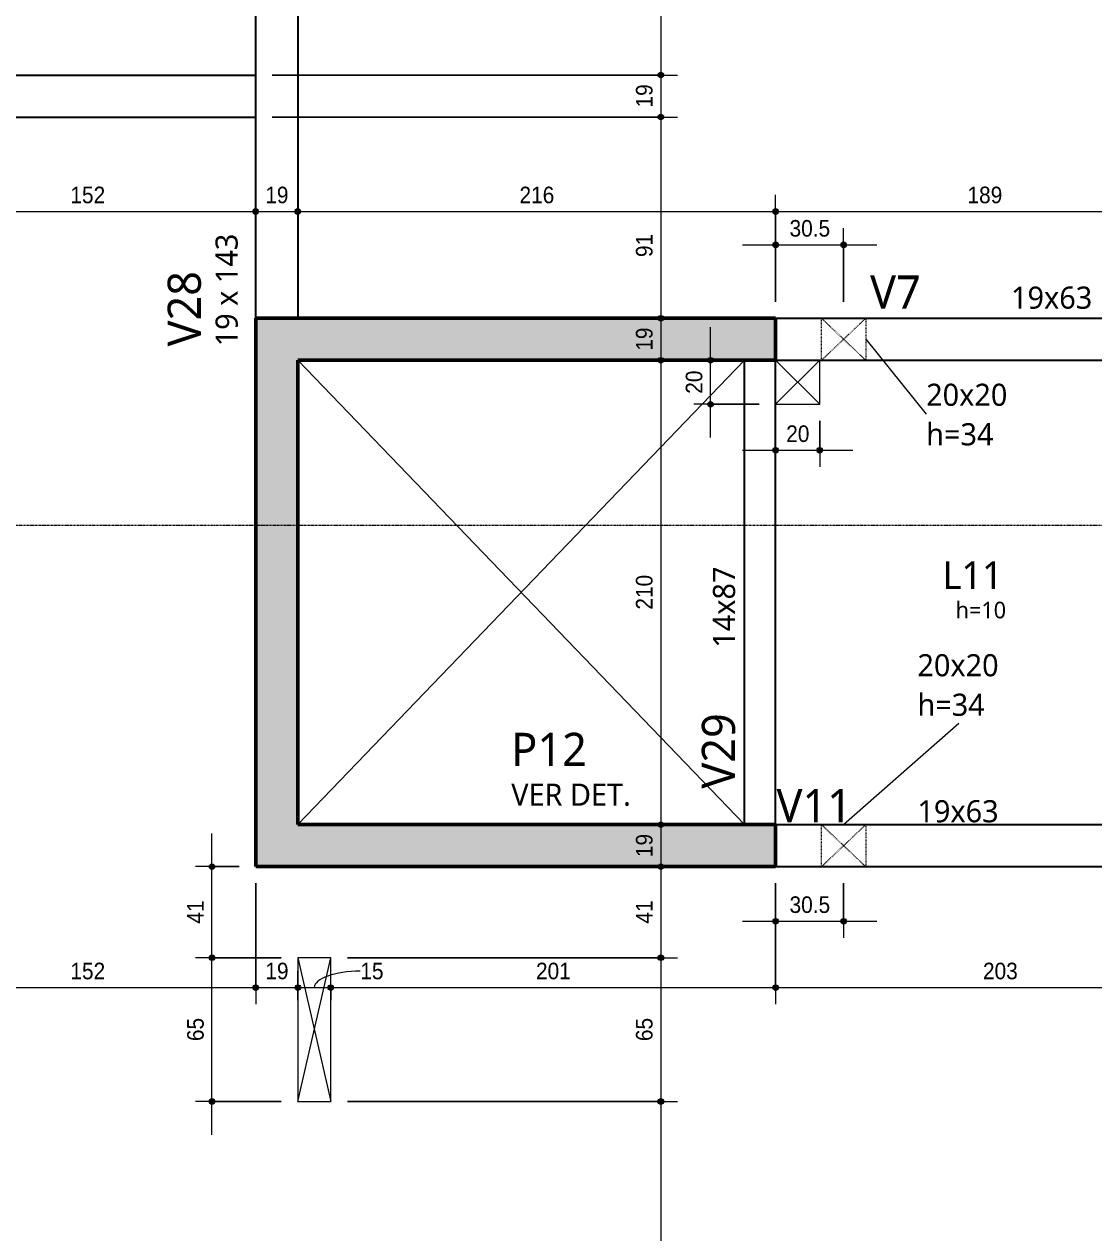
# Model space of a CAD drawing. Header units: centimetres. Extents: x -1897 to 22038, y -1268 to 84208.
# Drawn here: x 171 to 655, y -400 to 147 of the extents above; entities that cross this region are included whole.
import ezdxf

# ---------------------------------------------------------------- set-up
doc = ezdxf.new("R2010")
doc.units = ezdxf.units.CM
doc.linetypes.add('Centro de 6 mm', pattern=[1.32, 0.6, -0.24, 0.24, -0.24])
doc.linetypes.add('Traço', pattern=[0.635, 0.3175, -0.3175])
for name, color, linetype, lineweight in [('A-ANNO-DIMS', 7, 'Continuous', 9), ('A-ANNO-DIMS-50', 7, 'Continuous', 9), ('A-FLOR', 7, 'Continuous', 18), ('A-FLOR-IDEN', 7, 'Continuous', 9), ('A-GENM', 7, 'Continuous', 18), ('A-GENM-HDLN', 7, 'Traço', 18), ('A-GENM-IDEN', 7, 'Continuous', 9), ('G-ANNO-SYMB', 7, 'Continuous', 9), ('S-BEAM', 7, 'Continuous', 18), ('S-BEAM-IDEN', 7, 'Continuous', 9), ('S-COLS', 7, 'Continuous', 18), ('S-COLS-IDEN', 7, 'Continuous', 9)]:
    doc.layers.add(name, color=color, linetype=linetype, lineweight=lineweight)
doc.styles.add('Arial_1', font='arial.ttf', dxfattribs={"width": 0.9, "height": 7.5})
doc.styles.add('Gadugi', font='gadugi.ttf', dxfattribs={"height": 15})
doc.styles.add('Gadugi_1', font='gadugi.ttf', dxfattribs={"height": 10})
doc.styles.add('Gadugi_2', font='gadugi.ttf', dxfattribs={"height": 0.2})
doc.styles.add('Gadugi_3', font='gadugi.ttf', dxfattribs={"height": 7.5})
doc.styles.add('Gadugi_4', font='gadugi.ttf', dxfattribs={"height": 12.5})
doc.dimstyles.new('PED_R80_1_5mm_ACIMA_As_ESQ__R00', dxfattribs={"dimscale": 30.48, "dimtxt": 7.651945, "dimasz": 0.328084, "dimexe": 0.246063, "dimexo": 0.246063, "dimgap": 0.049213, "dimtad": 1, "dimdec": 1, "dimrnd": 0.5, "dimdsep": 46, "dimtxsty": 'Arial_1', "dimblk1": 'DOTSMALL', "dimblk2": 'DOTSMALL', "dimsah": 1, "dimcen": 0.09, "dimdle": 0.492126, "dimazin": 0, "dimtfac": 1, "dimtdec": 4, "dimtix": 1, "dimtmove": 0, "dimatfit": 3, "dimfxl": 1, "dimtvp": 1, "dimtolj": 1, "dimtzin": 0, "dimarcsym": 2})
doc.dimstyles.new('PED_R80_1_5mm_ACIMA_As_ESQ__R00_1', dxfattribs={"dimscale": 30.48, "dimtxt": 7.651945, "dimasz": 0.328084, "dimexe": 0.246063, "dimexo": 0.246063, "dimgap": 0.049213, "dimtad": 1, "dimdec": 1, "dimrnd": 0.5, "dimdsep": 46, "dimtxsty": 'Arial_1', "dimblk1": 'DOTSMALL', "dimblk2": 'DOTSMALL', "dimsah": 1, "dimcen": 0.09, "dimdle": 0.492126, "dimazin": 0, "dimtfac": 1, "dimtdec": 4, "dimtix": 1, "dimtmove": 2, "dimatfit": 3, "dimfxl": 1, "dimtvp": 1, "dimtolj": 1, "dimtzin": 0, "dimarcsym": 2})
doc.dimstyles.new('PED_R80_1_5mm_ACIMA_As_ESQ__R00_2', dxfattribs={"dimscale": 30.48, "dimtxt": 7.651945, "dimasz": 0.328084, "dimexe": 0.246063, "dimexo": 0.246063, "dimgap": 0.049213, "dimtad": 1, "dimdec": 1, "dimrnd": 0.5, "dimdsep": 46, "dimtxsty": 'Arial_1', "dimblk1": 'DOTSMALL', "dimblk2": 'DOTSMALL', "dimsah": 1, "dimcen": 0.09, "dimdle": 0.492126, "dimazin": 0, "dimtfac": 1, "dimtdec": 4, "dimtix": 1, "dimtmove": 1, "dimatfit": 3, "dimfxl": 1, "dimtvp": 1, "dimtolj": 1, "dimtzin": 0, "dimarcsym": 2})

# ---------------------------------------------------------------- blocks, each defined once
blk = doc.blocks.new('PED_FURO_RETANGULAR_R04_2020 _INSTÂNCIA_ - FURO RET-3746569-PL K 100 - FORMA DO 6º PAVIMENTO')
at = {"layer": 'A-GENM-HDLN'}
for p, q in [((-10, 9.5), (10, -9.5)), ((-10, -9.5), (10, 9.5)), ((-10, -9.5), (-10, 9.5)), ((10, 9.5), (10, -9.5))]:
    blk.add_line(p, q, dxfattribs=at)
blk = doc.blocks.new('PED_TAG_PILAR_R03 - PILAR VER DET_-2523782-PL K 100 - FORMA DO 6º PAVIMENTO')
at = {"layer": 'S-COLS-IDEN', "insert": (0.115, -0.625), "char_height": 0.2, "width": 1.37089, "attachment_point": 1, "style": 'Gadugi_2'}
blk.add_mtext('VER DET.', dxfattribs=at)
blk = doc.blocks.new('DIMBLOCK55-PL K 100 - FORMA DO 6º PAVIMENTO')
at = {"layer": 'A-ANNO-DIMS-50', "true_color": 0x000032}
h = blk.add_hatch(color=178, dxfattribs=at)
edge = h.paths.add_edge_path(flags=0)
edge.add_arc((124, -288.92), 1.25, 0, 360)
h = blk.add_hatch(color=178, dxfattribs=at)
edge = h.paths.add_edge_path(flags=0)
edge.add_arc((276, -288.92), 1.25, 0, 360)
at = {"layer": 'A-ANNO-DIMS-50', "color": 178, "true_color": 0x000032}
for p, q in [((124, -131.75), (124, -296.42)), ((124, -288.92), (124, -131.75)), ((276, -241.75), (276, -296.42)), ((276, -288.92), (276, -241.75)), ((124, -288.92), (276, -288.92))]:
    blk.add_line(p, q, dxfattribs=at)
for centre in [(124, -288.92), (276, -288.92)]:
    blk.add_circle(centre, 1.25, dxfattribs=at)
at = {"layer": 'A-ANNO-DIMS-50', "color": 0, "insert": (192.23, -277.68), "char_height": 7.5, "width": 18.6472, "attachment_point": 1, "line_spacing_factor": 0.941778, "style": 'Arial_1'}
blk.add_mtext('152', dxfattribs=at)
blk = doc.blocks.new('_DotSmall')
at = {"color": 0, "linetype": 'ByBlock', "const_width": 0.5}
blk.add_lwpolyline([(-0.0625, 0, 1), (0.0625, 0, 1)], format="xyb", close=True, dxfattribs=at)
blk = doc.blocks.new('DIMBLOCK56-PL K 100 - FORMA DO 6º PAVIMENTO')
at = {"layer": 'A-ANNO-DIMS-50', "true_color": 0x000032}
h = blk.add_hatch(color=178, dxfattribs=at)
edge = h.paths.add_edge_path(flags=0)
edge.add_arc((276, -288.92), 1.25, 0, 360)
h = blk.add_hatch(color=178, dxfattribs=at)
edge = h.paths.add_edge_path(flags=0)
edge.add_arc((295.08, -288.92), 1.25, 0, 360)
at = {"layer": 'A-ANNO-DIMS-50', "color": 178, "true_color": 0x000032}
for p, q in [((276, -241.75), (276, -296.42)), ((276, -288.92), (276, -241.75)), ((295.08, -294.65), (295.08, -281.42)), ((276, -288.92), (295.08, -288.92)), ((295.08, -288.92), (295.08, -294.65))]:
    blk.add_line(p, q, dxfattribs=at)
for centre in [(276, -288.92), (295.08, -288.92)]:
    blk.add_circle(centre, 1.25, dxfattribs=at)
at = {"layer": 'A-ANNO-DIMS-50', "color": 0, "insert": (280.36, -277.68), "char_height": 7.5, "width": 12.4315, "attachment_point": 1, "line_spacing_factor": 0.941778, "style": 'Arial_1'}
blk.add_mtext('19', dxfattribs=at)
blk = doc.blocks.new('DIMBLOCK57-PL K 100 - FORMA DO 6º PAVIMENTO')
at = {"layer": 'A-ANNO-DIMS-50', "true_color": 0x000032}
h = blk.add_hatch(color=178, dxfattribs=at)
edge = h.paths.add_edge_path(flags=0)
edge.add_arc((295.08, -288.92), 1.25, 0, 360)
h = blk.add_hatch(color=178, dxfattribs=at)
edge = h.paths.add_edge_path(flags=0)
edge.add_arc((309.92, -288.92), 1.25, 0, 360)
at = {"layer": 'A-ANNO-DIMS-50', "color": 178, "true_color": 0x000032}
for p, q in [((295.08, -294.65), (295.08, -281.42)), ((309.92, -294.65), (309.92, -281.42)), ((295.08, -288.92), (309.92, -288.92)), ((295.08, -288.92), (295.08, -294.65)), ((309.92, -288.92), (309.92, -294.65))]:
    blk.add_line(p, q, dxfattribs=at)
for centre in [(295.08, -288.92), (309.92, -288.92)]:
    blk.add_circle(centre, 1.25, dxfattribs=at)
blk.add_ellipse((323.29, -288.92), major_axis=(-20.79, 0), ratio=0.355321, start_param=4.712389, end_param=6.283185, dxfattribs=at)
at = {"layer": 'A-ANNO-DIMS-50', "color": 0, "insert": (323.29, -277.68), "char_height": 7.5, "width": 12.4315, "attachment_point": 1, "line_spacing_factor": 0.941778, "style": 'Arial_1'}
blk.add_mtext('15', dxfattribs=at)
blk = doc.blocks.new('DIMBLOCK58-PL K 100 - FORMA DO 6º PAVIMENTO')
at = {"layer": 'A-ANNO-DIMS-50', "true_color": 0x000032}
h = blk.add_hatch(color=178, dxfattribs=at)
edge = h.paths.add_edge_path(flags=0)
edge.add_arc((309.92, -288.92), 1.25, 0, 360)
h = blk.add_hatch(color=178, dxfattribs=at)
edge = h.paths.add_edge_path(flags=0)
edge.add_arc((511, -288.92), 1.25, 0, 360)
at = {"layer": 'A-ANNO-DIMS-50', "color": 178, "true_color": 0x000032}
for p, q in [((511, -241.75), (511, -296.42)), ((511, -288.92), (511, -241.75)), ((309.92, -294.65), (309.92, -281.42)), ((309.92, -288.92), (511, -288.92)), ((309.92, -288.92), (309.92, -294.65))]:
    blk.add_line(p, q, dxfattribs=at)
for centre in [(309.92, -288.92), (511, -288.92)]:
    blk.add_circle(centre, 1.25, dxfattribs=at)
at = {"layer": 'A-ANNO-DIMS-50', "color": 0, "insert": (402.69, -277.68), "char_height": 7.5, "width": 18.6472, "attachment_point": 1, "line_spacing_factor": 0.941778, "style": 'Arial_1'}
blk.add_mtext('201', dxfattribs=at)
blk = doc.blocks.new('DIMBLOCK59-PL K 100 - FORMA DO 6º PAVIMENTO')
at = {"layer": 'A-ANNO-DIMS-50', "true_color": 0x000032}
h = blk.add_hatch(color=178, dxfattribs=at)
edge = h.paths.add_edge_path(flags=0)
edge.add_arc((511, -288.92), 1.25, 0, 360)
h = blk.add_hatch(color=178, dxfattribs=at)
edge = h.paths.add_edge_path(flags=0)
edge.add_arc((714, -288.92), 1.25, 0, 360)
at = {"layer": 'A-ANNO-DIMS-50', "color": 178, "true_color": 0x000032}
for p, q in [((511, -241.75), (511, -296.42)), ((511, -288.92), (511, -241.75)), ((714, -241.75), (714, -296.42)), ((714, -288.92), (714, -241.75)), ((511, -288.92), (714, -288.92))]:
    blk.add_line(p, q, dxfattribs=at)
for centre in [(511, -288.92), (714, -288.92)]:
    blk.add_circle(centre, 1.25, dxfattribs=at)
at = {"layer": 'A-ANNO-DIMS-50', "color": 0, "insert": (604.73, -277.68), "char_height": 7.5, "width": 18.6472, "attachment_point": 1, "line_spacing_factor": 0.941778, "style": 'Arial_1'}
blk.add_mtext('203', dxfattribs=at)
blk = doc.blocks.new('DIMBLOCK84-PL K 100 - FORMA DO 6º PAVIMENTO')
at = {"layer": 'A-ANNO-DIMS-50', "true_color": 0x000032}
h = blk.add_hatch(color=178, dxfattribs=at)
edge = h.paths.add_edge_path(flags=0)
edge.add_arc((124, 62.03), 1.25, 0, 360)
h = blk.add_hatch(color=178, dxfattribs=at)
edge = h.paths.add_edge_path(flags=0)
edge.add_arc((276, 62.03), 1.25, 0, 360)
at = {"layer": 'A-ANNO-DIMS-50', "color": 178, "true_color": 0x000032}
for p, q in [((124, 56.29), (124, 69.53)), ((276, 56.29), (276, 69.53)), ((124, 62.03), (276, 62.03)), ((124, 62.03), (124, 56.29)), ((276, 62.03), (276, 56.29))]:
    blk.add_line(p, q, dxfattribs=at)
for centre in [(124, 62.03), (276, 62.03)]:
    blk.add_circle(centre, 1.25, dxfattribs=at)
at = {"layer": 'A-ANNO-DIMS-50', "color": 0, "insert": (192.23, 73.26), "char_height": 7.5, "width": 18.6472, "attachment_point": 1, "line_spacing_factor": 0.941778, "style": 'Arial_1'}
blk.add_mtext('152', dxfattribs=at)
blk = doc.blocks.new('DIMBLOCK85-PL K 100 - FORMA DO 6º PAVIMENTO')
at = {"layer": 'A-ANNO-DIMS-50', "true_color": 0x000032}
h = blk.add_hatch(color=178, dxfattribs=at)
edge = h.paths.add_edge_path(flags=0)
edge.add_arc((276, 62.03), 1.25, 0, 360)
h = blk.add_hatch(color=178, dxfattribs=at)
edge = h.paths.add_edge_path(flags=0)
edge.add_arc((295, 62.03), 1.25, 0, 360)
at = {"layer": 'A-ANNO-DIMS-50', "color": 178, "true_color": 0x000032}
for p, q in [((276, 56.29), (276, 69.53)), ((295, 56.29), (295, 69.53)), ((276, 62.03), (295, 62.03)), ((276, 62.03), (276, 56.29)), ((295, 62.03), (295, 56.29))]:
    blk.add_line(p, q, dxfattribs=at)
for centre in [(276, 62.03), (295, 62.03)]:
    blk.add_circle(centre, 1.25, dxfattribs=at)
at = {"layer": 'A-ANNO-DIMS-50', "color": 0, "insert": (280.32, 73.26), "char_height": 7.5, "width": 12.4315, "attachment_point": 1, "line_spacing_factor": 0.941778, "style": 'Arial_1'}
blk.add_mtext('19', dxfattribs=at)
blk = doc.blocks.new('DIMBLOCK86-PL K 100 - FORMA DO 6º PAVIMENTO')
at = {"layer": 'A-ANNO-DIMS-50', "true_color": 0x000032}
h = blk.add_hatch(color=178, dxfattribs=at)
edge = h.paths.add_edge_path(flags=0)
edge.add_arc((295, 62.03), 1.25, 0, 360)
h = blk.add_hatch(color=178, dxfattribs=at)
edge = h.paths.add_edge_path(flags=0)
edge.add_arc((511, 62.03), 1.25, 0, 360)
at = {"layer": 'A-ANNO-DIMS-50', "color": 178, "true_color": 0x000032}
for p, q in [((295, 56.29), (295, 69.53)), ((511, 21.25), (511, 69.53)), ((295, 62.03), (511, 62.03)), ((295, 62.03), (295, 56.29)), ((511, 62.03), (511, 21.25))]:
    blk.add_line(p, q, dxfattribs=at)
for centre in [(295, 62.03), (511, 62.03)]:
    blk.add_circle(centre, 1.25, dxfattribs=at)
at = {"layer": 'A-ANNO-DIMS-50', "color": 0, "insert": (395.23, 73.26), "char_height": 7.5, "width": 18.6472, "attachment_point": 1, "line_spacing_factor": 0.941778, "style": 'Arial_1'}
blk.add_mtext('216', dxfattribs=at)
blk = doc.blocks.new('DIMBLOCK87-PL K 100 - FORMA DO 6º PAVIMENTO')
at = {"layer": 'A-ANNO-DIMS-50', "true_color": 0x000032}
h = blk.add_hatch(color=178, dxfattribs=at)
edge = h.paths.add_edge_path(flags=0)
edge.add_arc((511, 62.03), 1.25, 0, 360)
h = blk.add_hatch(color=178, dxfattribs=at)
edge = h.paths.add_edge_path(flags=0)
edge.add_arc((700, 62.03), 1.25, 0, 360)
at = {"layer": 'A-ANNO-DIMS-50', "color": 178, "true_color": 0x000032}
for p, q in [((511, 21.25), (511, 69.53)), ((700, 56.29), (700, 69.53)), ((511, 62.03), (700, 62.03)), ((511, 62.03), (511, 21.25)), ((700, 62.03), (700, 56.29))]:
    blk.add_line(p, q, dxfattribs=at)
for centre in [(511, 62.03), (700, 62.03)]:
    blk.add_circle(centre, 1.25, dxfattribs=at)
at = {"layer": 'A-ANNO-DIMS-50', "color": 0, "insert": (597.73, 73.26), "char_height": 7.5, "width": 18.6472, "attachment_point": 1, "line_spacing_factor": 0.941778, "style": 'Arial_1'}
blk.add_mtext('189', dxfattribs=at)
blk = doc.blocks.new('DIMBLOCK153-PL K 100 - FORMA DO 6º PAVIMENTO')
at = {"layer": 'A-ANNO-DIMS-50', "true_color": 0x000032}
h = blk.add_hatch(color=178, dxfattribs=at)
edge = h.paths.add_edge_path(flags=0)
edge.add_arc((459.1, 326.75), 1.25, 0, 360)
h = blk.add_hatch(color=178, dxfattribs=at)
edge = h.paths.add_edge_path(flags=0)
edge.add_arc((459.1, 123.75), 1.25, 0, 360)
at = {"layer": 'A-ANNO-DIMS-50', "color": 178, "true_color": 0x000032}
for p, q in [((293, 326.75), (466.6, 326.75)), ((459.1, 326.75), (293, 326.75)), ((459.1, 326.75), (459.1, 123.75)), ((283.5, 123.75), (466.6, 123.75)), ((459.1, 123.75), (283.5, 123.75))]:
    blk.add_line(p, q, dxfattribs=at)
for centre in [(459.1, 326.75), (459.1, 123.75)]:
    blk.add_circle(centre, 1.25, dxfattribs=at)
at = {"layer": 'A-ANNO-DIMS-50', "color": 0, "insert": (447.86, 217.48), "char_height": 7.5, "width": 18.6472, "attachment_point": 1, "rotation": 90, "line_spacing_factor": 0.941778, "style": 'Arial_1'}
blk.add_mtext('203', dxfattribs=at)
blk = doc.blocks.new('DIMBLOCK154-PL K 100 - FORMA DO 6º PAVIMENTO')
at = {"layer": 'A-ANNO-DIMS-50', "true_color": 0x000032}
h = blk.add_hatch(color=178, dxfattribs=at)
edge = h.paths.add_edge_path(flags=0)
edge.add_arc((459.1, 123.75), 1.25, 0, 360)
h = blk.add_hatch(color=178, dxfattribs=at)
edge = h.paths.add_edge_path(flags=0)
edge.add_arc((459.1, 104.75), 1.25, 0, 360)
at = {"layer": 'A-ANNO-DIMS-50', "color": 178, "true_color": 0x000032}
for p, q in [((283.5, 123.75), (466.6, 123.75)), ((459.1, 123.75), (283.5, 123.75)), ((459.1, 123.75), (459.1, 104.75)), ((283.5, 104.75), (466.6, 104.75)), ((459.1, 104.75), (283.5, 104.75))]:
    blk.add_line(p, q, dxfattribs=at)
for centre in [(459.1, 123.75), (459.1, 104.75)]:
    blk.add_circle(centre, 1.25, dxfattribs=at)
at = {"layer": 'A-ANNO-DIMS-50', "color": 0, "insert": (447.86, 109.07), "char_height": 7.5, "width": 12.4315, "attachment_point": 1, "rotation": 90, "line_spacing_factor": 0.941778, "style": 'Arial_1'}
blk.add_mtext('19', dxfattribs=at)
blk = doc.blocks.new('DIMBLOCK155-PL K 100 - FORMA DO 6º PAVIMENTO')
at = {"layer": 'A-ANNO-DIMS-50', "true_color": 0x000032}
h = blk.add_hatch(color=178, dxfattribs=at)
edge = h.paths.add_edge_path(flags=0)
edge.add_arc((459.1, 104.75), 1.25, 0, 360)
h = blk.add_hatch(color=178, dxfattribs=at)
edge = h.paths.add_edge_path(flags=0)
edge.add_arc((459.1, 13.75), 1.25, 0, 360)
at = {"layer": 'A-ANNO-DIMS-50', "color": 178, "true_color": 0x000032}
for p, q in [((283.5, 104.75), (466.6, 104.75)), ((459.1, 104.75), (283.5, 104.75)), ((459.1, 104.75), (459.1, 13.75)), ((453.36, 13.75), (466.6, 13.75)), ((459.1, 13.75), (453.36, 13.75))]:
    blk.add_line(p, q, dxfattribs=at)
for centre in [(459.1, 104.75), (459.1, 13.75)]:
    blk.add_circle(centre, 1.25, dxfattribs=at)
at = {"layer": 'A-ANNO-DIMS-50', "color": 0, "insert": (447.86, 41.43), "char_height": 7.5, "width": 12.4315, "attachment_point": 1, "rotation": 90, "line_spacing_factor": 0.941778, "style": 'Arial_1'}
blk.add_mtext('91', dxfattribs=at)
blk = doc.blocks.new('DIMBLOCK156-PL K 100 - FORMA DO 6º PAVIMENTO')
at = {"layer": 'A-ANNO-DIMS-50', "true_color": 0x000032}
h = blk.add_hatch(color=178, dxfattribs=at)
edge = h.paths.add_edge_path(flags=0)
edge.add_arc((459.1, 13.75), 1.25, 0, 360)
h = blk.add_hatch(color=178, dxfattribs=at)
edge = h.paths.add_edge_path(flags=0)
edge.add_arc((459.1, -5.25), 1.25, 0, 360)
at = {"layer": 'A-ANNO-DIMS-50', "color": 178, "true_color": 0x000032}
for p, q in [((453.36, 13.75), (466.6, 13.75)), ((459.1, 13.75), (453.36, 13.75)), ((459.1, 13.75), (459.1, -5.25)), ((453.36, -5.25), (466.6, -5.25)), ((459.1, -5.25), (453.36, -5.25))]:
    blk.add_line(p, q, dxfattribs=at)
for centre in [(459.1, 13.75), (459.1, -5.25)]:
    blk.add_circle(centre, 1.25, dxfattribs=at)
at = {"layer": 'A-ANNO-DIMS-50', "color": 0, "insert": (447.86, -0.93), "char_height": 7.5, "width": 12.4315, "attachment_point": 1, "rotation": 90, "line_spacing_factor": 0.941778, "style": 'Arial_1'}
blk.add_mtext('19', dxfattribs=at)
blk = doc.blocks.new('DIMBLOCK157-PL K 100 - FORMA DO 6º PAVIMENTO')
at = {"layer": 'A-ANNO-DIMS-50', "true_color": 0x000032}
h = blk.add_hatch(color=178, dxfattribs=at)
edge = h.paths.add_edge_path(flags=0)
edge.add_arc((459.1, -5.25), 1.25, 0, 360)
h = blk.add_hatch(color=178, dxfattribs=at)
edge = h.paths.add_edge_path(flags=0)
edge.add_arc((459.1, -215.25), 1.25, 0, 360)
at = {"layer": 'A-ANNO-DIMS-50', "color": 178, "true_color": 0x000032}
for p, q in [((453.36, -5.25), (466.6, -5.25)), ((459.1, -5.25), (453.36, -5.25)), ((459.1, -5.25), (459.1, -215.25)), ((453.36, -215.25), (466.6, -215.25)), ((459.1, -215.25), (453.36, -215.25))]:
    blk.add_line(p, q, dxfattribs=at)
for centre in [(459.1, -5.25), (459.1, -215.25)]:
    blk.add_circle(centre, 1.25, dxfattribs=at)
at = {"layer": 'A-ANNO-DIMS-50', "color": 0, "insert": (447.86, -118.02), "char_height": 7.5, "width": 18.6472, "attachment_point": 1, "rotation": 90, "line_spacing_factor": 0.941778, "style": 'Arial_1'}
blk.add_mtext('210', dxfattribs=at)
blk = doc.blocks.new('DIMBLOCK158-PL K 100 - FORMA DO 6º PAVIMENTO')
at = {"layer": 'A-ANNO-DIMS-50', "true_color": 0x000032}
h = blk.add_hatch(color=178, dxfattribs=at)
edge = h.paths.add_edge_path(flags=0)
edge.add_arc((459.1, -215.25), 1.25, 0, 360)
h = blk.add_hatch(color=178, dxfattribs=at)
edge = h.paths.add_edge_path(flags=0)
edge.add_arc((459.1, -234.25), 1.25, 0, 360)
at = {"layer": 'A-ANNO-DIMS-50', "color": 178, "true_color": 0x000032}
for p, q in [((453.36, -215.25), (466.6, -215.25)), ((459.1, -215.25), (453.36, -215.25)), ((459.1, -215.25), (459.1, -234.25)), ((453.36, -234.25), (466.6, -234.25)), ((459.1, -234.25), (453.36, -234.25))]:
    blk.add_line(p, q, dxfattribs=at)
for centre in [(459.1, -215.25), (459.1, -234.25)]:
    blk.add_circle(centre, 1.25, dxfattribs=at)
at = {"layer": 'A-ANNO-DIMS-50', "color": 0, "insert": (447.86, -229.93), "char_height": 7.5, "width": 12.4315, "attachment_point": 1, "rotation": 90, "line_spacing_factor": 0.941778, "style": 'Arial_1'}
blk.add_mtext('19', dxfattribs=at)
blk = doc.blocks.new('DIMBLOCK159-PL K 100 - FORMA DO 6º PAVIMENTO')
at = {"layer": 'A-ANNO-DIMS-50', "true_color": 0x000032}
h = blk.add_hatch(color=178, dxfattribs=at)
edge = h.paths.add_edge_path(flags=0)
edge.add_arc((459.1, -234.25), 1.25, 0, 360)
h = blk.add_hatch(color=178, dxfattribs=at)
edge = h.paths.add_edge_path(flags=0)
edge.add_arc((459.1, -275.45), 1.25, 0, 360)
at = {"layer": 'A-ANNO-DIMS-50', "color": 178, "true_color": 0x000032}
for p, q in [((453.36, -234.25), (466.6, -234.25)), ((459.1, -234.25), (453.36, -234.25)), ((459.1, -234.25), (459.1, -275.45)), ((317.42, -275.45), (466.6, -275.45)), ((459.1, -275.45), (317.42, -275.45))]:
    blk.add_line(p, q, dxfattribs=at)
for centre in [(459.1, -234.25), (459.1, -275.45)]:
    blk.add_circle(centre, 1.25, dxfattribs=at)
at = {"layer": 'A-ANNO-DIMS-50', "color": 0, "insert": (447.86, -260.03), "char_height": 7.5, "width": 12.4315, "attachment_point": 1, "rotation": 90, "line_spacing_factor": 0.941778, "style": 'Arial_1'}
blk.add_mtext('41', dxfattribs=at)
blk = doc.blocks.new('DIMBLOCK160-PL K 100 - FORMA DO 6º PAVIMENTO')
at = {"layer": 'A-ANNO-DIMS-50', "true_color": 0x000032}
h = blk.add_hatch(color=178, dxfattribs=at)
edge = h.paths.add_edge_path(flags=0)
edge.add_arc((459.1, -275.45), 1.25, 0, 360)
h = blk.add_hatch(color=178, dxfattribs=at)
edge = h.paths.add_edge_path(flags=0)
edge.add_arc((459.1, -340.45), 1.25, 0, 360)
at = {"layer": 'A-ANNO-DIMS-50', "color": 178, "true_color": 0x000032}
for p, q in [((317.42, -275.45), (466.6, -275.45)), ((459.1, -275.45), (317.42, -275.45)), ((459.1, -275.45), (459.1, -340.45)), ((317.42, -340.45), (466.6, -340.45)), ((459.1, -340.45), (317.42, -340.45))]:
    blk.add_line(p, q, dxfattribs=at)
for centre in [(459.1, -275.45), (459.1, -340.45)]:
    blk.add_circle(centre, 1.25, dxfattribs=at)
at = {"layer": 'A-ANNO-DIMS-50', "color": 0, "insert": (447.86, -313.13), "char_height": 7.5, "width": 12.4315, "attachment_point": 1, "rotation": 90, "line_spacing_factor": 0.941778, "style": 'Arial_1'}
blk.add_mtext('65', dxfattribs=at)
blk = doc.blocks.new('DIMBLOCK161-PL K 100 - FORMA DO 6º PAVIMENTO')
at = {"layer": 'A-ANNO-DIMS-50', "true_color": 0x000032}
h = blk.add_hatch(color=178, dxfattribs=at)
edge = h.paths.add_edge_path(flags=0)
edge.add_arc((459.1, -340.45), 1.25, 0, 360)
h = blk.add_hatch(color=178, dxfattribs=at)
edge = h.paths.add_edge_path(flags=0)
edge.add_arc((459.1, -685.75), 1.25, 0, 360)
at = {"layer": 'A-ANNO-DIMS-50', "color": 178, "true_color": 0x000032}
for p, q in [((317.42, -340.45), (466.6, -340.45)), ((459.1, -340.45), (317.42, -340.45)), ((459.1, -340.45), (459.1, -685.75)), ((453.36, -685.75), (466.6, -685.75)), ((459.1, -685.75), (453.36, -685.75))]:
    blk.add_line(p, q, dxfattribs=at)
for centre in [(459.1, -340.45), (459.1, -685.75)]:
    blk.add_circle(centre, 1.25, dxfattribs=at)
at = {"layer": 'A-ANNO-DIMS-50', "color": 0, "insert": (447.86, -524.76), "char_height": 7.5, "width": 27.9708, "attachment_point": 1, "rotation": 90, "line_spacing_factor": 0.941778, "style": 'Arial_1'}
blk.add_mtext('345.5', dxfattribs=at)
blk = doc.blocks.new('DIMBLOCK213-PL K 100 - FORMA DO 6º PAVIMENTO')
at = {"layer": 'A-ANNO-DIMS-50', "true_color": 0x000032}
h = blk.add_hatch(color=178, dxfattribs=at)
edge = h.paths.add_edge_path(flags=0)
edge.add_arc((256.24, -275.45), 1.25, 0, 360)
h = blk.add_hatch(color=178, dxfattribs=at)
edge = h.paths.add_edge_path(flags=0)
edge.add_arc((256.24, -340.45), 1.25, 0, 360)
at = {"layer": 'A-ANNO-DIMS-50', "color": 178, "true_color": 0x000032}
for p, q in [((287.58, -275.45), (248.74, -275.45)), ((256.24, -355.45), (256.24, -275.45)), ((256.24, -275.45), (287.58, -275.45)), ((287.58, -340.45), (248.74, -340.45)), ((256.24, -340.45), (287.58, -340.45))]:
    blk.add_line(p, q, dxfattribs=at)
for centre in [(256.24, -275.45), (256.24, -340.45)]:
    blk.add_circle(centre, 1.25, dxfattribs=at)
at = {"layer": 'A-ANNO-DIMS-50', "color": 0, "insert": (245, -313.13), "char_height": 7.5, "width": 12.4315, "attachment_point": 1, "rotation": 90, "line_spacing_factor": 0.941778, "style": 'Arial_1'}
blk.add_mtext('65', dxfattribs=at)
blk = doc.blocks.new('DIMBLOCK214-PL K 100 - FORMA DO 6º PAVIMENTO')
at = {"layer": 'A-ANNO-DIMS-50', "true_color": 0x000032}
h = blk.add_hatch(color=178, dxfattribs=at)
edge = h.paths.add_edge_path(flags=0)
edge.add_arc((256.24, -234.25), 1.25, 0, 360)
h = blk.add_hatch(color=178, dxfattribs=at)
edge = h.paths.add_edge_path(flags=0)
edge.add_arc((256.24, -275.45), 1.25, 0, 360)
at = {"layer": 'A-ANNO-DIMS-50', "color": 178, "true_color": 0x000032}
for p, q in [((256.24, -275.45), (256.24, -219.25)), ((268.5, -234.25), (248.74, -234.25)), ((256.24, -234.25), (268.5, -234.25)), ((287.58, -275.45), (248.74, -275.45)), ((256.24, -275.45), (287.58, -275.45))]:
    blk.add_line(p, q, dxfattribs=at)
for centre in [(256.24, -234.25), (256.24, -275.45)]:
    blk.add_circle(centre, 1.25, dxfattribs=at)
at = {"layer": 'A-ANNO-DIMS-50', "color": 0, "insert": (245, -260.03), "char_height": 7.5, "width": 12.4315, "attachment_point": 1, "rotation": 90, "line_spacing_factor": 0.941778, "style": 'Arial_1'}
blk.add_mtext('41', dxfattribs=at)
blk = doc.blocks.new('DIMBLOCK260-PL K 100 - FORMA DO 6º PAVIMENTO')
at = {"layer": 'A-ANNO-DIMS-50', "true_color": 0x000032}
h = blk.add_hatch(color=178, dxfattribs=at)
edge = h.paths.add_edge_path(flags=0)
edge.add_arc((511, 46.93), 1.25, 0, 360)
h = blk.add_hatch(color=178, dxfattribs=at)
edge = h.paths.add_edge_path(flags=0)
edge.add_arc((541.74, 46.93), 1.25, 0, 360)
at = {"layer": 'A-ANNO-DIMS-50', "color": 178, "true_color": 0x000032}
for p, q in [((511, 21.25), (511, 54.43)), ((541.74, 21.25), (541.74, 54.43)), ((496, 46.93), (556.74, 46.93)), ((511, 46.93), (511, 21.25)), ((541.74, 46.93), (541.74, 21.25))]:
    blk.add_line(p, q, dxfattribs=at)
for centre in [(511, 46.93), (541.74, 46.93)]:
    blk.add_circle(centre, 1.25, dxfattribs=at)
at = {"layer": 'A-ANNO-DIMS-50', "color": 0, "insert": (517.3, 58.17), "char_height": 7.5, "width": 21.7551, "attachment_point": 1, "line_spacing_factor": 0.941778, "style": 'Arial_1'}
blk.add_mtext('30.5', dxfattribs=at)
blk = doc.blocks.new('DIMBLOCK261-PL K 100 - FORMA DO 6º PAVIMENTO')
at = {"layer": 'A-ANNO-DIMS-50', "true_color": 0x000032}
h = blk.add_hatch(color=178, dxfattribs=at)
edge = h.paths.add_edge_path(flags=0)
edge.add_arc((511, -45.94), 1.25, 0, 360)
h = blk.add_hatch(color=178, dxfattribs=at)
edge = h.paths.add_edge_path(flags=0)
edge.add_arc((530.94, -45.94), 1.25, 0, 360)
at = {"layer": 'A-ANNO-DIMS-50', "color": 178, "true_color": 0x000032}
for p, q in [((530.94, -32.67), (530.94, -53.44)), ((530.94, -45.94), (530.94, -32.67)), ((511, -51.67), (511, -38.44)), ((496, -45.94), (545.94, -45.94)), ((511, -45.94), (511, -51.67))]:
    blk.add_line(p, q, dxfattribs=at)
for centre in [(511, -45.94), (530.94, -45.94)]:
    blk.add_circle(centre, 1.25, dxfattribs=at)
at = {"layer": 'A-ANNO-DIMS-50', "color": 0, "insert": (515.79, -34.7), "char_height": 7.5, "width": 12.4315, "attachment_point": 1, "line_spacing_factor": 0.941778, "style": 'Arial_1'}
blk.add_mtext('20', dxfattribs=at)
blk = doc.blocks.new('DIMBLOCK262-PL K 100 - FORMA DO 6º PAVIMENTO')
at = {"layer": 'A-ANNO-DIMS-50', "true_color": 0x000032}
h = blk.add_hatch(color=178, dxfattribs=at)
edge = h.paths.add_edge_path(flags=0)
edge.add_arc((481.61, -5.25), 1.25, 0, 360)
h = blk.add_hatch(color=178, dxfattribs=at)
edge = h.paths.add_edge_path(flags=0)
edge.add_arc((481.61, -25.17), 1.25, 0, 360)
at = {"layer": 'A-ANNO-DIMS-50', "color": 178, "true_color": 0x000032}
for p, q in [((481.61, -40.17), (481.61, 9.75)), ((487.34, -5.25), (474.11, -5.25)), ((481.61, -5.25), (487.34, -5.25)), ((503.5, -25.17), (474.11, -25.17)), ((481.61, -25.17), (503.5, -25.17))]:
    blk.add_line(p, q, dxfattribs=at)
for centre in [(481.61, -5.25), (481.61, -25.17)]:
    blk.add_circle(centre, 1.25, dxfattribs=at)
at = {"layer": 'A-ANNO-DIMS-50', "color": 0, "insert": (470.37, -20.39), "char_height": 7.5, "width": 12.4315, "attachment_point": 1, "rotation": 90, "line_spacing_factor": 0.941778, "style": 'Arial_1'}
blk.add_mtext('20', dxfattribs=at)
blk = doc.blocks.new('DIMBLOCK263-PL K 100 - FORMA DO 6º PAVIMENTO')
at = {"layer": 'A-ANNO-DIMS-50', "true_color": 0x000032}
h = blk.add_hatch(color=178, dxfattribs=at)
edge = h.paths.add_edge_path(flags=0)
edge.add_arc((511, -258.92), 1.25, 0, 360)
h = blk.add_hatch(color=178, dxfattribs=at)
edge = h.paths.add_edge_path(flags=0)
edge.add_arc((541.74, -258.92), 1.25, 0, 360)
at = {"layer": 'A-ANNO-DIMS-50', "color": 178, "true_color": 0x000032}
for p, q in [((511, -241.75), (511, -266.42)), ((511, -258.92), (511, -241.75)), ((541.74, -241.75), (541.74, -266.42)), ((541.74, -258.92), (541.74, -241.75)), ((496, -258.92), (556.74, -258.92))]:
    blk.add_line(p, q, dxfattribs=at)
for centre in [(511, -258.92), (541.74, -258.92)]:
    blk.add_circle(centre, 1.25, dxfattribs=at)
at = {"layer": 'A-ANNO-DIMS-50', "color": 0, "insert": (517.3, -247.68), "char_height": 7.5, "width": 21.7551, "attachment_point": 1, "line_spacing_factor": 0.941778, "style": 'Arial_1'}
blk.add_mtext('30.5', dxfattribs=at)

msp = doc.modelspace()

# ---------------------------------------------------------------- hatches: boundary and pattern name
at = {"layer": 'S-COLS', "true_color": 0x808080}
msp.add_hatch(color=8, dxfattribs=at).paths.add_polyline_path([(511, -234.25), (511, -215.25), (295, -215.25), (295, -5.25), (511, -5.25), (511, 13.75), (276, 13.75), (276, -234.25), (434.37, -234.25)], flags=0)

# ---------------------------------------------------------------- linework, layer by layer
at = {"lineweight": 18}
for p, q in [((497, -5.25), (295, -215.25)), ((295, -5.25), (497, -215.25)), ((530.94, -5.25), (511, -25.17)), ((511, -5.25), (530.94, -25.17)), ((295.09, -340.43), (309.91, -275.47)), ((295.09, -275.47), (309.91, -340.43))]:
    msp.add_line(p, q, dxfattribs=at)
at = {"layer": 'A-FLOR'}
for p, q in [((530.94, -25.17), (530.94, -5.25)), ((511, -25.17), (530.94, -25.17)), ((295.08, -275.45), (295.08, -340.45)), ((309.92, -275.45), (295.08, -275.45)), ((309.92, -340.45), (309.92, -275.45)), ((295.08, -340.45), (309.92, -340.45))]:
    msp.add_line(p, q, dxfattribs=at)
at = {"layer": 'A-GENM-IDEN'}
for p, q in [((551.74, 4.25), (579.06, -29.64)), ((541.74, -215.25), (593.81, -169.31))]:
    msp.add_line(p, q, dxfattribs=at)
at = {"layer": 'G-ANNO-SYMB', "linetype": 'Centro de 6 mm'}
msp.add_line((-1759.81, -79.8), (1760.12, -79.8), dxfattribs=at)
at = {"layer": 'S-BEAM', "lineweight": 25}
for p, q in [((276, 13.75), (276, 390.25)), ((295, 390.25), (295, 13.75)), ((124, 123.75), (276, 123.75)), ((124, 104.75), (276, 104.75)), ((295, 13.75), (276, 13.75)), ((511, 13.75), (700, 13.75)), ((497, -215.25), (497, -5.25)), ((511, -5.25), (700, -5.25)), ((511, -215.25), (511, -5.25)), ((511, -215.25), (700, -215.25)), ((511, -234.25), (714, -234.25))]:
    msp.add_line(p, q, dxfattribs=at)
at = {"layer": 'S-COLS', "lineweight": 50}
for p, q in [((276, -234.25), (276, 13.75)), ((276, 13.75), (511, 13.75)), ((511, 13.75), (511, -5.25)), ((511, -5.25), (295, -5.25)), ((295, -5.25), (295, -215.25)), ((295, -215.25), (511, -215.25)), ((511, -215.25), (511, -234.25)), ((511, -234.25), (276, -234.25))]:
    msp.add_line(p, q, dxfattribs=at)

# ---------------------------------------------------------------- block references
at = {"layer": 'A-GENM', "linetype": 'Traço'}
for p in [(541.74, 4.25), (541.74, -224.75)]:
    msp.add_blockref('PED_FURO_RETANGULAR_R04_2020 _INSTÂNCIA_ - FURO RET-3746569-PL K 100 - FORMA DO 6º PAVIMENTO', p, dxfattribs=at)
at = {"layer": 'S-COLS-IDEN', "xscale": 49.99999999999998, "yscale": 49.99999999999998, "zscale": 49.99999999999998}
msp.add_blockref('PED_TAG_PILAR_R03 - PILAR VER DET_-2523782-PL K 100 - FORMA DO 6º PAVIMENTO', (385.76, -165.46), dxfattribs=at)

# ---------------------------------------------------------------- texts
at = {"layer": 'A-FLOR-IDEN', "attachment_point": 1}
for s, insert, char_height, width, style in [('L11', (586.48, -96.16), 12.5, 33.27, 'Gadugi_4'), ('h=10', (592.37, -114.45), 7.5, 29.6624, 'Gadugi_3')]:
    msp.add_mtext(s, dxfattribs=dict(at, insert=insert, char_height=char_height, width=width, style=style))
at = {"layer": 'A-GENM-IDEN', "char_height": 10, "attachment_point": 1, "style": 'Gadugi_1'}
for s, insert, width in [('20x20', (579.06, -15.85), 44.8945), ('h=34', (579.06, -33.71), 39.6835), ('20x20', (575.11, -138.16), 44.8945), ('h=34', (575.11, -156.02), 39.6835)]:
    msp.add_mtext(s, dxfattribs=dict(at, insert=insert, width=width))
at = {"layer": 'S-BEAM-IDEN', "attachment_point": 1, "rotation": 90}
for s, insert, char_height, width, style in [('19 x 143', (257.83, 1.07), 10, 63.7342, 'Gadugi_1'), ('V28', (236.2, 1.02), 15, 44.0928, 'Gadugi'), ('14x87', (482.68, -135.24), 10, 44.8945, 'Gadugi_1'), ('V29', (477.65, -198.94), 15, 44.0928, 'Gadugi')]:
    msp.add_mtext(s, dxfattribs=dict(at, insert=insert, char_height=char_height, width=width, style=style))
at = {"layer": 'S-BEAM-IDEN', "attachment_point": 1}
for s, insert, char_height, width, style in [('V7', (553.72, 33.1), 15, 30.0633, 'Gadugi'), ('19x63', (617.42, 28.07), 10, 44.8945, 'Gadugi_1'), ('V11', (511.41, -199.15), 15, 44.0928, 'Gadugi'), ('19x63', (575.11, -204.18), 10, 44.8945, 'Gadugi_1')]:
    msp.add_mtext(s, dxfattribs=dict(at, insert=insert, char_height=char_height, width=width, style=style))
at = {"layer": 'S-COLS-IDEN', "insert": (391.5, -173.7), "char_height": 15, "width": 42.4894, "attachment_point": 1, "style": 'Gadugi'}
msp.add_mtext('P12', dxfattribs=at)

# ---------------------------------------------------------------- dimensions: what is measured, and where the dimension line sits
at = {"layer": 'A-ANNO-DIMS', "color": 178, "true_color": 0x000032}
for base, p1, p2, override, picture, middle in [((459.1, 123.75), (285.5, 326.75), (276, 123.75), {"dimpost": '<>', "dimfxl": 203.222172}, 'DIMBLOCK153-PL K 100 - FORMA DO 6º PAVIMENTO', (453.76, 225.25)), ((459.1, 104.75), (276, 123.75), (276, 104.75), {"dimpost": '<>', "dimfxl": 19}, 'DIMBLOCK154-PL K 100 - FORMA DO 6º PAVIMENTO', (453.77, 114.25)), ((459.1, -5.25), (460.86, 13.75), (460.86, -5.25), {"dimpost": '<>', "dimfxl": 19}, 'DIMBLOCK156-PL K 100 - FORMA DO 6º PAVIMENTO', (453.77, 4.25)), ((481.61, -5.25), (511, -25.17), (479.84, -5.25), {"dimpost": '<>', "dimfxl": 36.979308}, 'DIMBLOCK262-PL K 100 - FORMA DO 6º PAVIMENTO', (476.28, -15.21)), ((459.1, -215.25), (460.86, -5.25), (460.86, -215.25), {"dimpost": '<>', "dimfxl": 210}, 'DIMBLOCK157-PL K 100 - FORMA DO 6º PAVIMENTO', (453.77, -110.25)), ((459.1, -234.25), (460.86, -215.25), (460.86, -234.25), {"dimpost": '<>', "dimfxl": 19}, 'DIMBLOCK158-PL K 100 - FORMA DO 6º PAVIMENTO', (453.77, -224.75)), ((256.24, -234.25), (295.08, -275.45), (276, -234.25), {"dimpost": '<>', "dimfxl": 45.404878}, 'DIMBLOCK214-PL K 100 - FORMA DO 6º PAVIMENTO', (250.97, -254.85)), ((459.1, -275.45), (460.86, -234.25), (309.92, -275.45), {"dimpost": '<>', "dimfxl": 156.465629}, 'DIMBLOCK159-PL K 100 - FORMA DO 6º PAVIMENTO', (453.83, -254.85)), ((256.24, -275.45), (295.08, -340.45), (295.08, -275.45), {"dimpost": '<>', "dimfxl": 65}, 'DIMBLOCK213-PL K 100 - FORMA DO 6º PAVIMENTO', (250.91, -307.95)), ((459.1, -340.45), (309.92, -275.45), (309.92, -340.45), {"dimpost": '<>', "dimfxl": 65}, 'DIMBLOCK160-PL K 100 - FORMA DO 6º PAVIMENTO', (453.77, -307.95)), ((459.1, -685.75), (309.92, -340.45), (460.86, -685.75), {"dimpost": '<>', "dimfxl": 376.849047}, 'DIMBLOCK161-PL K 100 - FORMA DO 6º PAVIMENTO', (453.76, -513.1))]:
    dim = msp.add_linear_dim(base=base, p1=p1, p2=p2, angle=90, dimstyle='PED_R80_1_5mm_ACIMA_As_ESQ__R00', override=override, dxfattribs=at)
    dim.commit()
    dim.dimension.update_dxf_attribs({"geometry": picture, "text_midpoint": middle})
dim = msp.add_linear_dim(base=(459.1, 13.75), p1=(276, 104.75), p2=(460.86, 13.75), angle=90, dimstyle='PED_R80_1_5mm_ACIMA_As_ESQ__R00_1', override={"dimpost": '<>', "dimfxl": 206.04709}, dxfattribs=at)
dim.commit()
dim.dimension.update_dxf_attribs({"geometry": 'DIMBLOCK155-PL K 100 - FORMA DO 6º PAVIMENTO', "text_midpoint": (452.86, 47.65), "dimtype": 160, "text_rotation": 90})
for base, p1, p2, override, picture, middle in [((276, 62.03), (124, 63.79), (276, 63.79), {"dimpost": '<>', "dimfxl": 151.999956}, 'DIMBLOCK84-PL K 100 - FORMA DO 6º PAVIMENTO', (200, 67.36)), ((295, 62.03), (276, 63.79), (295, 63.79), {"dimpost": '<>', "dimfxl": 19}, 'DIMBLOCK85-PL K 100 - FORMA DO 6º PAVIMENTO', (285.5, 67.36)), ((511, 62.03), (295, 63.79), (511, 13.75), {"dimpost": '<>', "dimfxl": 221.721639}, 'DIMBLOCK86-PL K 100 - FORMA DO 6º PAVIMENTO', (403, 67.36)), ((700, 62.03), (511, 13.75), (700, 63.79), {"dimpost": '<>', "dimfxl": 195.513389}, 'DIMBLOCK87-PL K 100 - FORMA DO 6º PAVIMENTO', (605.5, 67.36)), ((541.74, 46.93), (511, 13.75), (541.74, 13.75), {"dimpost": '<>', "dimfxl": 30.736413}, 'DIMBLOCK260-PL K 100 - FORMA DO 6º PAVIMENTO', (526.37, 52.27)), ((530.94, -45.94), (511, -44.17), (530.94, -25.17), {"dimpost": '<>', "dimfxl": 27.543392}, 'DIMBLOCK261-PL K 100 - FORMA DO 6º PAVIMENTO', (520.97, -40.61)), ((276, -288.92), (124, -124.25), (276, -234.25), {"dimpost": '<>', "dimfxl": 187.627254}, 'DIMBLOCK55-PL K 100 - FORMA DO 6º PAVIMENTO', (200, -283.59)), ((295.08, -288.92), (276, -234.25), (295.08, -287.15), {"dimpost": '<>', "dimfxl": 56.237182}, 'DIMBLOCK56-PL K 100 - FORMA DO 6º PAVIMENTO', (285.54, -283.59)), ((511, -288.92), (309.92, -287.15), (511, -234.25), {"dimpost": '<>', "dimfxl": 207.922729}, 'DIMBLOCK58-PL K 100 - FORMA DO 6º PAVIMENTO', (410.46, -283.59)), ((541.74, -258.92), (511, -234.25), (541.74, -234.25), {"dimpost": '<>', "dimfxl": 30.736413}, 'DIMBLOCK263-PL K 100 - FORMA DO 6º PAVIMENTO', (526.37, -253.59)), ((714, -288.92), (511, -234.25), (714, -234.25), {"dimpost": '<>', "dimfxl": 203}, 'DIMBLOCK59-PL K 100 - FORMA DO 6º PAVIMENTO', (612.5, -283.59))]:
    dim = msp.add_linear_dim(base=base, p1=p1, p2=p2, dimstyle='PED_R80_1_5mm_ACIMA_As_ESQ__R00', override=override, dxfattribs=at)
    dim.commit()
    dim.dimension.update_dxf_attribs({"geometry": picture, "text_midpoint": middle})
dim = msp.add_linear_dim(base=(309.92, -288.92), p1=(295.08, -287.15), p2=(309.92, -287.15), dimstyle='PED_R80_1_5mm_ACIMA_As_ESQ__R00_2', override={"dimpost": '<>', "dimfxl": 14.839226}, dxfattribs=at)
dim.commit()
dim.dimension.update_dxf_attribs({"geometry": 'DIMBLOCK57-PL K 100 - FORMA DO 6º PAVIMENTO', "text_midpoint": (329.5, -282.68), "dimtype": 160})

doc.saveas('drawing.dxf')
